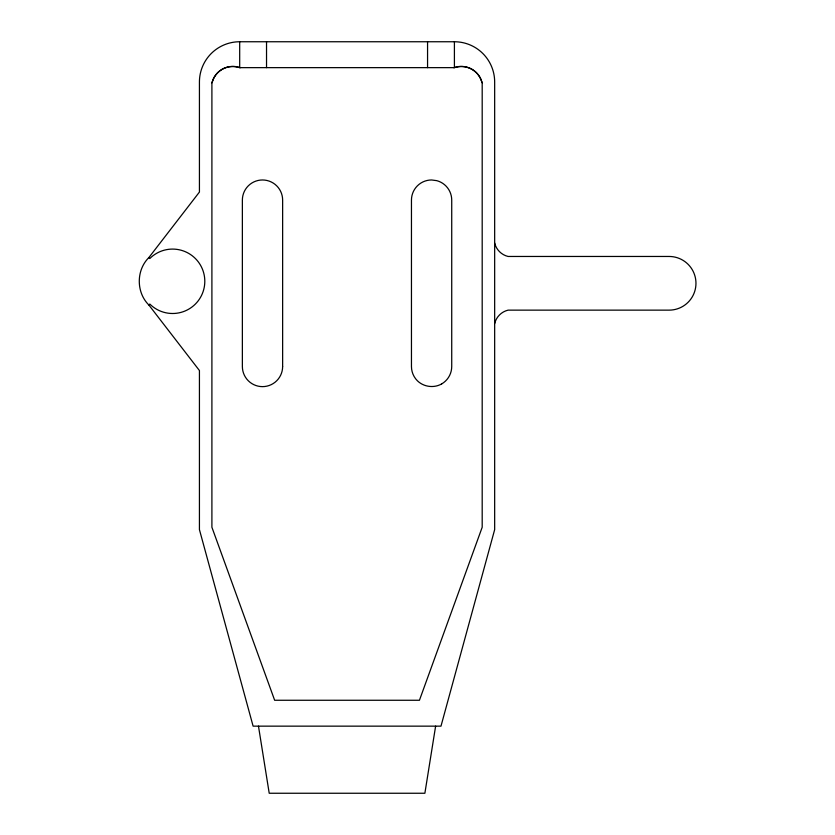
<?xml version="1.0" encoding="UTF-8"?>
<svg xmlns="http://www.w3.org/2000/svg" width="835" height="835" viewBox="0 0 835 835"><rect width="100%" height="100%" fill="white"/><g stroke="black" fill="none" stroke-linecap="round" stroke-linejoin="round"><path stroke-width="1.25" d="M435.62 726.147L424.879 793.25L269.214 793.25L258.474 726.147M211.902 82.853L213.28 79.095A21.073 21.073 0 0 1 235.783 66.769L239.687 67.645L454.407 67.645L458.311 66.769A21.073 21.073 0 0 1 480.814 79.095L482.192 82.853L482.192 527.25L419.441 700.262L274.652 700.262L211.902 527.25L211.902 82.853L213.363 79.022A21.564 21.564 0 0 1 236.545 66.706L240.532 67.645M148.87 257.566C136.095 270.185 136.095 292.396 148.87 305.015L199.429 370.531L199.429 529.62L253.109 726.147L440.984 726.147L494.664 529.62L494.664 82.007A40.257 40.257 0 0 0 454.407 41.75L239.687 41.75A40.257 40.257 0 0 0 199.429 82.007L199.429 192.05L148.87 257.566L149.82 258.516A32.21 32.21 0 0 1 202.352 268.964A32.21 32.21 0 0 1 172.595 313.501A32.21 32.21 0 0 1 149.82 304.065L148.87 305.015M453.562 67.645L457.549 66.706A21.564 21.564 0 0 1 480.73 79.022L482.192 82.853M454.407 41.75L454.407 67.645M427.562 41.75L427.562 67.645M266.532 41.75L266.532 67.645M239.687 41.75L239.687 67.645M494.664 243.048A18.119 18.119 0 0 0 508.087 256.46L669.117 256.46A26.835 26.835 0 0 1 695.962 283.305A26.835 26.835 0 0 1 669.117 310.14L508.087 310.14A18.119 18.119 0 0 0 494.664 323.562M441.652 383.933C433.929 388.348 423.689 386.991 417.354 380.739A20.134 20.134 0 0 1 411.457 366.502L411.457 200.097A20.134 20.134 0 0 1 431.591 179.974L436.799 180.663A20.134 20.134 0 0 1 451.725 200.097L451.725 366.502A20.134 20.134 0 0 1 441.652 383.933M282.637 366.502L282.637 200.097A20.134 20.134 0 0 0 262.503 179.974A20.134 20.134 0 0 0 242.369 200.097L242.369 366.502A20.134 20.134 0 0 0 262.503 386.636A20.134 20.134 0 0 0 282.637 366.502"/></g></svg>
